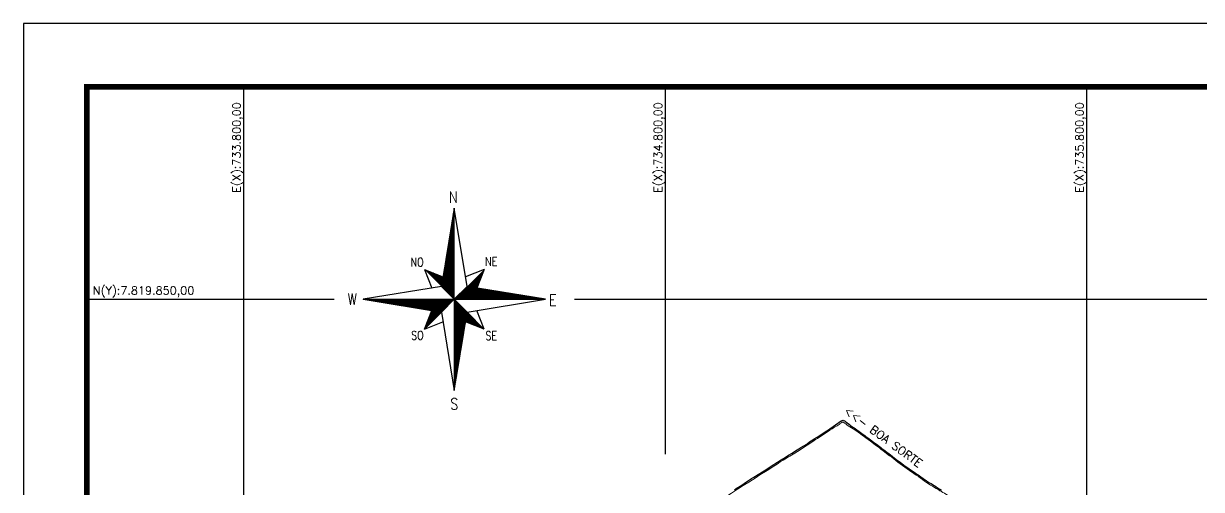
# Model space of a CAD drawing. Header units: inches. Extents: x 733278 to 737733, y 7817354 to 7820504.
# Drawn here: x 733278 to 736072, y 7819399 to 7820504 of the extents above; entities that cross this region are included whole.
import ezdxf
from ezdxf.enums import TextEntityAlignment as Align

# ---------------------------------------------------------------- set-up
doc = ezdxf.new("R2010")
doc.units = ezdxf.units.IN
doc.header["$MEASUREMENT"] = 0
doc.linetypes.add('CONTINUO', pattern=[0])
doc.linetypes.add('LIN0', pattern=[0])
for name, color, linetype in [('0114000299', 1, 'Continuous'), ('MALHA', 8, 'Continuous'), ('MARGEM', 5, 'Continuous'), ('SETA_NORTE', 3, 'Continuous')]:
    doc.layers.add(name, color=color, linetype=linetype)
doc.layers.add('0114000299002', color=5, linetype='Continuous', lineweight=0)
doc.layers.add('TEXTO', color=7, linetype='Continuous', lineweight=0)
doc.styles.add('ROMANS', font='romans')
doc.styles.add('SIMPLEX', font='', dxfattribs={"height": 0.2})
doc.styles.get('SIMPLEX').set_extended_font_data('simplex.shx')

# ---------------------------------------------------------------- blocks, each defined once
blk = doc.blocks.new('A$C309442C0')
at = {"layer": 'SETA_NORTE', "linetype": 'Continuous'}
h = blk.add_hatch(dxfattribs=at)
h.set_pattern_fill('ANSI31', color=256, scale=0.1375, angle=-90, style=0)
h.set_pattern_definition([(315, (-215853.3434, 13873.16845), (0.3086963042, 0.3086963042), [])])
h.paths.add_polyline_path([(73.46, 97.41), (74.7, 104.95), (60.04, 110.83)])
h = blk.add_hatch(dxfattribs=at)
h.set_pattern_fill('ANSI31', color=256, scale=0.1375, angle=180, style=0)
h.set_pattern_definition([(225, (13869.59828, 216024.21475), (0.3086963042, -0.3086963042), [])])
h.paths.add_polyline_path([(93.84, 97.41), (101.38, 96.17), (107.26, 110.83)])
h = blk.add_hatch(dxfattribs=at)
h.set_pattern_fill('ANSI31', color=256, scale=0.1375, style=0)
h.set_pattern_definition([(45, (-13702.2971, -215849.77324), (-0.3086963042, 0.3086963042), [])])
h.paths.add_polyline_path([(73.46, 77.03), (65.92, 78.27), (60.04, 63.61)])
h = blk.add_hatch(dxfattribs=at)
h.set_pattern_fill('ANSI31', color=256, scale=0.1375, angle=90, style=0)
h.set_pattern_definition([(135, (216020.6446, -13698.72693), (-0.3086963042, -0.3086963042), [])])
h.paths.add_polyline_path([(93.84, 77.03), (92.6, 69.49), (107.26, 63.61)])
for p, q in [((83.48, 158.25), (83.65, 158.42)), ((83.6, 159.02), (83.65, 159.06)), ((81.72, 147.58), (83.65, 149.51)), ((81.85, 148.34), (83.65, 150.14)), ((81.97, 149.1), (83.65, 150.78)), ((82.1, 149.86), (83.65, 151.42)), ((82.22, 150.63), (83.65, 152.05)), ((82.35, 151.39), (83.65, 152.69)), ((82.47, 152.15), (83.65, 153.33)), ((82.6, 152.91), (83.65, 153.96)), ((82.73, 153.68), (83.65, 154.6)), ((82.85, 154.44), (83.65, 155.24)), ((82.98, 155.2), (83.65, 155.88)), ((83.1, 155.96), (83.65, 156.51)), ((83.23, 156.73), (83.65, 157.15)), ((83.35, 157.49), (83.65, 157.79)), ((79.84, 136.14), (83.65, 139.95)), ((79.96, 136.9), (83.65, 140.59)), ((80.09, 137.66), (83.65, 141.22)), ((80.21, 138.42), (83.65, 141.86)), ((80.34, 139.19), (83.65, 142.5)), ((80.46, 139.95), (83.65, 143.14)), ((80.59, 140.71), (83.65, 143.77)), ((80.72, 141.47), (83.65, 144.41)), ((80.84, 142.24), (83.65, 145.05)), ((80.97, 143), (83.65, 145.68)), ((81.09, 143.76), (83.65, 146.32)), ((81.22, 144.53), (83.65, 146.96)), ((81.34, 145.29), (83.65, 147.59)), ((81.47, 146.05), (83.65, 148.23)), ((81.59, 146.81), (83.65, 148.87)), ((78.08, 125.46), (83.65, 131.03)), ((78.2, 126.22), (83.65, 131.67)), ((78.33, 126.98), (83.65, 132.31)), ((78.45, 127.75), (83.65, 132.94)), ((78.58, 128.51), (83.65, 133.58)), ((78.71, 129.27), (83.65, 134.22)), ((78.83, 130.03), (83.65, 134.85)), ((78.96, 130.8), (83.65, 135.49)), ((79.08, 131.56), (83.65, 136.13)), ((79.21, 132.32), (83.65, 136.77)), ((79.33, 133.09), (83.65, 137.4)), ((79.46, 133.85), (83.65, 138.04)), ((79.59, 134.61), (83.65, 138.68)), ((79.71, 135.37), (83.65, 139.31)), ((76.19, 114.02), (83.65, 121.48)), ((76.32, 114.78), (83.65, 122.11)), ((76.44, 115.54), (83.65, 122.75)), ((76.57, 116.31), (83.65, 123.39)), ((76.7, 117.07), (83.65, 124.02)), ((76.82, 117.83), (83.65, 124.66)), ((76.95, 118.59), (83.65, 125.3)), ((77.07, 119.36), (83.65, 125.94)), ((77.2, 120.12), (83.65, 126.57)), ((77.32, 120.88), (83.65, 127.21)), ((77.45, 121.65), (83.65, 127.85)), ((77.58, 122.41), (83.65, 128.48)), ((77.7, 123.17), (83.65, 129.12)), ((77.83, 123.93), (83.65, 129.76)), ((77.95, 124.7), (83.65, 130.39)), ((74.31, 102.58), (83.65, 111.92)), ((74.43, 103.34), (83.65, 112.56)), ((74.56, 104.1), (83.65, 113.19)), ((74.69, 104.87), (83.65, 113.83)), ((74.81, 105.63), (83.65, 114.47)), ((74.94, 106.39), (83.65, 115.11)), ((75.06, 107.16), (83.65, 115.74)), ((75.19, 107.92), (83.65, 116.38)), ((75.31, 108.68), (83.65, 117.02)), ((75.44, 109.44), (83.65, 117.65)), ((75.57, 110.21), (83.65, 118.29)), ((75.69, 110.97), (83.65, 118.93)), ((75.82, 111.73), (83.65, 119.57)), ((75.94, 112.49), (83.65, 120.2)), ((76.07, 113.26), (83.65, 120.84)), ((60.04, 110.83), (74.7, 104.95)), ((60.04, 110.83), (65.92, 96.17)), ((73.53, 97.34), (83.65, 107.46)), ((73.56, 98), (83.65, 108.1)), ((73.68, 98.77), (83.65, 108.74)), ((73.81, 99.53), (83.65, 109.37)), ((73.85, 97.02), (83.65, 106.82)), ((73.93, 100.29), (83.65, 110.01)), ((74.06, 101.05), (83.65, 110.65)), ((74.17, 96.7), (83.65, 106.19)), ((74.18, 101.82), (83.65, 111.28)), ((74.49, 96.39), (83.65, 105.55)), ((74.8, 96.07), (83.65, 104.91)), ((75.12, 95.75), (83.65, 104.28)), ((75.44, 95.43), (83.65, 103.64)), ((75.76, 95.11), (83.65, 103)), ((107.26, 110.83), (92.6, 104.95)), ((107.26, 110.83), (101.38, 96.17)), ((76.08, 94.79), (83.65, 102.37)), ((76.4, 94.47), (83.65, 101.73)), ((76.72, 94.16), (83.65, 101.09)), ((77.03, 93.84), (83.65, 100.45)), ((77.35, 93.52), (83.65, 99.82)), ((77.67, 93.2), (83.65, 99.18)), ((77.99, 92.88), (83.65, 98.54)), ((78.31, 92.56), (83.65, 97.91)), ((78.63, 92.24), (83.65, 97.27)), ((78.94, 91.93), (83.65, 96.63)), ((79.26, 91.61), (83.65, 95.99)), ((79.58, 91.29), (83.65, 95.36)), ((79.9, 90.97), (83.65, 94.72)), ((80.22, 90.65), (83.65, 94.08)), ((80.54, 90.33), (83.65, 93.45)), ((83.79, 87.22), (93.97, 97.39)), ((84.43, 87.22), (94.51, 97.3)), ((85.07, 87.22), (95.06, 97.21)), ((85.71, 87.22), (95.61, 97.12)), ((86.34, 87.22), (96.15, 97.03)), ((86.98, 87.22), (96.7, 96.94)), ((87.62, 87.22), (97.25, 96.85)), ((88.25, 87.22), (97.8, 96.76)), ((88.89, 87.22), (98.34, 96.67)), ((89.53, 87.22), (98.89, 96.58)), ((90.17, 87.22), (99.44, 96.49)), ((90.8, 87.22), (99.98, 96.4)), ((91.44, 87.22), (100.53, 96.31)), ((92.08, 87.22), (101.08, 96.22)), ((92.71, 87.22), (101.62, 96.13)), ((93.35, 87.22), (102.17, 96.04)), ((93.99, 87.22), (102.72, 95.95)), ((94.62, 87.22), (103.27, 95.86)), ((95.26, 87.22), (103.81, 95.77)), ((95.9, 87.22), (104.36, 95.68)), ((96.54, 87.22), (104.91, 95.59)), ((97.17, 87.22), (105.45, 95.5)), ((97.81, 87.22), (106, 95.41)), ((98.45, 87.22), (106.55, 95.32)), ((99.08, 87.22), (107.09, 95.23)), ((99.72, 87.22), (107.64, 95.14)), ((100.36, 87.22), (108.19, 95.05)), ((100.99, 87.22), (108.73, 94.96)), ((101.63, 87.22), (109.28, 94.87)), ((102.27, 87.22), (109.83, 94.78)), ((102.91, 87.22), (110.38, 94.69)), ((103.54, 87.22), (110.92, 94.6)), ((104.18, 87.22), (111.47, 94.51)), ((104.82, 87.22), (112.02, 94.42)), ((105.45, 87.22), (112.56, 94.33)), ((106.09, 87.22), (113.11, 94.24)), ((106.73, 87.22), (113.66, 94.15)), ((107.37, 87.22), (114.2, 94.06)), ((108, 87.22), (114.75, 93.97)), ((108.64, 87.22), (115.3, 93.88)), ((109.28, 87.22), (115.84, 93.79)), ((109.91, 87.22), (116.39, 93.7)), ((110.55, 87.22), (116.94, 93.61)), ((111.19, 87.22), (117.49, 93.52)), ((111.82, 87.22), (118.03, 93.43)), ((112.46, 87.22), (118.58, 93.34)), ((113.1, 87.22), (119.13, 93.25)), ((113.74, 87.22), (119.67, 93.16)), ((11.78, 87.19), (11.81, 87.22)), ((12.32, 87.1), (12.45, 87.22)), ((12.87, 87.01), (13.08, 87.22)), ((13.42, 86.92), (13.72, 87.22)), ((13.97, 86.83), (14.36, 87.22)), ((14.51, 86.74), (15, 87.22)), ((15.06, 86.65), (15.63, 87.22)), ((15.61, 86.56), (16.27, 87.22)), ((16.15, 86.47), (16.91, 87.22)), ((16.7, 86.38), (17.54, 87.22)), ((17.25, 86.29), (18.18, 87.22)), ((17.79, 86.2), (18.82, 87.22)), ((18.34, 86.11), (19.45, 87.22)), ((18.89, 86.02), (20.09, 87.22)), ((19.43, 85.93), (20.73, 87.22)), ((19.98, 85.84), (21.37, 87.22)), ((20.53, 85.75), (22, 87.22)), ((21.08, 85.66), (22.64, 87.22)), ((21.62, 85.57), (23.28, 87.22)), ((22.17, 85.48), (23.91, 87.22)), ((22.72, 85.39), (24.55, 87.22)), ((23.26, 85.3), (25.19, 87.22)), ((23.81, 85.21), (25.82, 87.22)), ((24.36, 85.12), (26.46, 87.22)), ((24.9, 85.03), (27.1, 87.22)), ((25.45, 84.94), (27.74, 87.22)), ((26, 84.85), (28.37, 87.22)), ((26.54, 84.76), (29.01, 87.22)), ((27.09, 84.67), (29.65, 87.22)), ((27.64, 84.58), (30.28, 87.22)), ((28.19, 84.49), (30.92, 87.22)), ((28.73, 84.4), (31.56, 87.22)), ((29.28, 84.31), (32.2, 87.22)), ((29.83, 84.22), (32.83, 87.22)), ((30.37, 84.12), (33.47, 87.22)), ((30.92, 84.03), (34.11, 87.22)), ((31.47, 83.94), (34.74, 87.22)), ((32.01, 83.85), (35.38, 87.22)), ((32.56, 83.76), (36.02, 87.22)), ((33.11, 83.67), (36.65, 87.22)), ((33.66, 83.58), (37.29, 87.22)), ((34.2, 83.49), (37.93, 87.22)), ((34.75, 83.4), (38.57, 87.22)), ((35.3, 83.31), (39.2, 87.22)), ((35.84, 83.22), (39.84, 87.22)), ((36.39, 83.13), (40.48, 87.22)), ((36.94, 83.04), (41.11, 87.22)), ((37.48, 82.95), (41.75, 87.22)), ((38.03, 82.86), (42.39, 87.22)), ((38.58, 82.77), (43.02, 87.22)), ((39.12, 82.68), (43.66, 87.22)), ((39.67, 82.59), (44.3, 87.22)), ((40.22, 82.5), (44.94, 87.22)), ((40.77, 82.41), (45.57, 87.22)), ((41.31, 82.32), (46.21, 87.22)), ((41.86, 82.23), (46.85, 87.22)), ((42.41, 82.14), (47.48, 87.22)), ((42.95, 82.05), (48.12, 87.22)), ((43.5, 81.96), (48.76, 87.22)), ((44.05, 81.87), (49.4, 87.22)), ((44.59, 81.78), (50.03, 87.22)), ((45.14, 81.69), (50.67, 87.22)), ((45.69, 81.6), (51.31, 87.22)), ((46.23, 81.51), (51.94, 87.22)), ((46.78, 81.42), (52.58, 87.22)), ((47.33, 81.33), (53.22, 87.22)), ((47.88, 81.24), (53.85, 87.22)), ((48.42, 81.15), (54.49, 87.22)), ((48.97, 81.06), (55.13, 87.22)), ((49.52, 80.97), (55.77, 87.22)), ((50.06, 80.88), (56.4, 87.22)), ((50.61, 80.79), (57.04, 87.22)), ((51.16, 80.7), (57.68, 87.22)), ((51.7, 80.61), (58.31, 87.22)), ((52.25, 80.52), (58.95, 87.22)), ((52.8, 80.43), (59.59, 87.22)), ((53.35, 80.34), (60.22, 87.22)), ((53.89, 80.25), (60.86, 87.22)), ((54.44, 80.16), (61.5, 87.22)), ((54.99, 80.07), (62.14, 87.22)), ((55.53, 79.98), (62.77, 87.22)), ((56.08, 79.89), (63.41, 87.22)), ((56.63, 79.8), (64.05, 87.22)), ((57.17, 79.71), (64.68, 87.22)), ((57.72, 79.62), (65.32, 87.22)), ((58.27, 79.53), (65.96, 87.22)), ((58.81, 79.44), (66.59, 87.22)), ((59.36, 79.35), (67.23, 87.22)), ((59.91, 79.26), (67.87, 87.22)), ((83.65, 87.22), (60.04, 63.61)), ((60.46, 79.17), (68.51, 87.22)), ((61, 79.08), (69.14, 87.22)), ((61.55, 78.99), (69.78, 87.22)), ((62.1, 78.9), (70.42, 87.22)), ((62.64, 78.81), (71.05, 87.22)), ((63.19, 78.72), (71.69, 87.22)), ((63.74, 78.63), (72.33, 87.22)), ((64.28, 78.54), (72.97, 87.22)), ((64.83, 78.45), (73.6, 87.22)), ((65.38, 78.36), (74.24, 87.22)), ((65.92, 78.27), (74.88, 87.22)), ((66.47, 78.18), (75.51, 87.22)), ((67.02, 78.09), (76.15, 87.22)), ((67.57, 78), (76.79, 87.22)), ((68.11, 77.91), (77.42, 87.22)), ((68.66, 77.82), (78.06, 87.22)), ((69.21, 77.73), (78.7, 87.22)), ((69.75, 77.64), (79.34, 87.22)), ((70.3, 77.55), (79.97, 87.22)), ((70.85, 77.46), (80.61, 87.22)), ((71.39, 77.37), (81.25, 87.22)), ((71.94, 77.28), (81.88, 87.22)), ((72.49, 77.19), (82.52, 87.22)), ((73.04, 77.1), (83.16, 87.22)), ((80.86, 90.02), (83.65, 92.81)), ((81.17, 89.7), (83.65, 92.17)), ((81.49, 89.38), (83.65, 91.54)), ((81.81, 89.06), (83.65, 90.9)), ((82.13, 88.74), (83.65, 90.26)), ((82.45, 88.42), (83.65, 89.62)), ((82.77, 88.1), (83.65, 88.99)), ((83.09, 87.79), (83.65, 88.35)), ((83.4, 87.47), (83.65, 87.71)), ((83.65, 87.08), (83.72, 87.15)), ((83.65, 86.44), (84.04, 86.83)), ((83.65, 85.8), (84.36, 86.51)), ((83.65, 85.17), (84.68, 86.19)), ((83.65, 84.53), (85, 85.87)), ((83.65, 83.89), (85.32, 85.56)), ((83.65, 83.25), (85.63, 85.24)), ((83.65, 82.62), (85.95, 84.92)), ((83.65, 81.98), (86.27, 84.6)), ((83.65, 81.34), (86.59, 84.28)), ((83.65, 80.71), (86.91, 83.96)), ((114.37, 87.22), (120.22, 93.07)), ((115.01, 87.22), (120.77, 92.98)), ((115.65, 87.22), (121.31, 92.89)), ((116.28, 87.22), (121.86, 92.8)), ((116.92, 87.22), (122.41, 92.71)), ((117.56, 87.22), (122.95, 92.62)), ((118.19, 87.22), (123.5, 92.53)), ((118.83, 87.22), (124.05, 92.44)), ((119.47, 87.22), (124.6, 92.35)), ((120.11, 87.22), (125.14, 92.26)), ((120.74, 87.22), (125.69, 92.17)), ((121.38, 87.22), (126.24, 92.08)), ((122.02, 87.22), (126.78, 91.99)), ((122.65, 87.22), (127.33, 91.9)), ((123.29, 87.22), (127.88, 91.81)), ((123.93, 87.22), (128.42, 91.72)), ((124.56, 87.22), (128.97, 91.63)), ((125.2, 87.22), (129.52, 91.54)), ((125.84, 87.22), (130.07, 91.45)), ((126.48, 87.22), (130.61, 91.36)), ((127.11, 87.22), (131.16, 91.27)), ((127.75, 87.22), (131.71, 91.18)), ((128.39, 87.22), (132.25, 91.09)), ((129.02, 87.22), (132.8, 91)), ((129.66, 87.22), (133.35, 90.91)), ((130.3, 87.22), (133.89, 90.82)), ((130.94, 87.22), (134.44, 90.73)), ((131.57, 87.22), (134.99, 90.64)), ((132.21, 87.22), (135.53, 90.55)), ((132.85, 87.22), (136.08, 90.46)), ((133.48, 87.22), (136.63, 90.37)), ((134.12, 87.22), (137.18, 90.28)), ((134.76, 87.22), (137.72, 90.19)), ((135.39, 87.22), (138.27, 90.1)), ((136.03, 87.22), (138.82, 90.01)), ((136.67, 87.22), (139.36, 89.92)), ((137.31, 87.22), (139.91, 89.83)), ((137.94, 87.22), (140.46, 89.74)), ((138.58, 87.22), (141, 89.65)), ((139.22, 87.22), (141.55, 89.56)), ((139.85, 87.22), (142.1, 89.46)), ((140.49, 87.22), (142.64, 89.37)), ((141.13, 87.22), (143.19, 89.28)), ((141.76, 87.22), (143.74, 89.19)), ((142.4, 87.22), (144.29, 89.1)), ((143.04, 87.22), (144.83, 89.01)), ((143.68, 87.22), (145.38, 88.92)), ((144.31, 87.22), (145.93, 88.83)), ((144.95, 87.22), (146.47, 88.74)), ((145.59, 87.22), (147.02, 88.65)), ((146.22, 87.22), (147.57, 88.56)), ((146.86, 87.22), (148.11, 88.47)), ((147.5, 87.22), (148.66, 88.38)), ((148.14, 87.22), (149.21, 88.29)), ((148.77, 87.22), (149.76, 88.2)), ((149.41, 87.22), (150.3, 88.11)), ((150.05, 87.22), (150.85, 88.02)), ((150.68, 87.22), (151.4, 87.93)), ((151.32, 87.22), (151.94, 87.84)), ((151.96, 87.22), (152.49, 87.75)), ((152.59, 87.22), (153.04, 87.66)), ((153.23, 87.22), (153.58, 87.57)), ((153.87, 87.22), (154.13, 87.48)), ((154.51, 87.22), (154.68, 87.39)), ((155.14, 87.22), (155.22, 87.3)), ((60.04, 63.61), (65.92, 78.27)), ((83.65, 80.07), (87.23, 83.64)), ((83.65, 79.43), (87.54, 83.33)), ((83.65, 78.8), (87.86, 83.01)), ((83.65, 78.16), (88.18, 82.69)), ((83.65, 77.52), (88.5, 82.37)), ((83.65, 76.88), (88.82, 82.05)), ((83.65, 76.25), (89.14, 81.73)), ((83.65, 75.61), (89.46, 81.42)), ((83.65, 74.97), (89.77, 81.1)), ((83.65, 74.34), (90.09, 80.78)), ((83.65, 73.7), (90.41, 80.46)), ((83.65, 73.06), (90.73, 80.14)), ((83.65, 72.42), (91.05, 79.82)), ((83.65, 71.79), (91.37, 79.5)), ((83.65, 71.15), (91.69, 79.19)), ((83.65, 70.51), (92, 78.87)), ((83.65, 69.88), (92.32, 78.55)), ((83.65, 69.24), (92.64, 78.23)), ((83.65, 68.6), (92.96, 77.91)), ((83.65, 67.97), (93.28, 77.59)), ((83.65, 67.33), (93.6, 77.27)), ((83.65, 66.69), (93.81, 76.86)), ((83.65, 66.05), (93.69, 76.09)), ((83.65, 65.42), (93.56, 75.33)), ((83.65, 64.78), (93.44, 74.57)), ((107.26, 63.61), (101.38, 78.27)), ((60.04, 63.61), (74.7, 69.49)), ((83.65, 64.14), (93.31, 73.8)), ((83.65, 63.51), (93.19, 73.04)), ((83.65, 62.87), (93.06, 72.28)), ((83.65, 62.23), (92.94, 71.52)), ((83.65, 61.6), (92.81, 70.75)), ((83.65, 60.96), (92.68, 69.99)), ((83.65, 60.32), (92.56, 69.23)), ((83.65, 59.68), (92.43, 68.47)), ((83.65, 59.05), (92.31, 67.7)), ((83.65, 58.41), (92.18, 66.94)), ((83.65, 57.77), (92.06, 66.18)), ((83.65, 57.14), (91.93, 65.42)), ((107.26, 63.61), (92.6, 69.49)), ((83.65, 56.5), (91.8, 64.65)), ((83.65, 55.86), (91.68, 63.89)), ((83.65, 55.22), (91.55, 63.13)), ((83.65, 54.59), (91.43, 62.37)), ((83.65, 53.95), (91.3, 61.6)), ((83.65, 53.31), (91.18, 60.84)), ((83.65, 52.68), (91.05, 60.08)), ((83.65, 52.04), (90.93, 59.31)), ((83.65, 51.4), (90.8, 58.55)), ((83.65, 50.77), (90.67, 57.79)), ((83.65, 50.13), (90.55, 57.03)), ((83.65, 49.49), (90.42, 56.26)), ((83.65, 48.85), (90.3, 55.5)), ((83.65, 48.22), (90.17, 54.74)), ((83.65, 47.58), (90.05, 53.98)), ((83.65, 46.94), (89.92, 53.21)), ((83.65, 46.31), (89.79, 52.45)), ((83.65, 45.67), (89.67, 51.69)), ((83.65, 45.03), (89.54, 50.93)), ((83.65, 44.4), (89.42, 50.16)), ((83.65, 43.76), (89.29, 49.4)), ((83.65, 43.12), (89.17, 48.64)), ((83.65, 42.48), (89.04, 47.87)), ((83.65, 41.85), (88.92, 47.11)), ((83.65, 41.21), (88.79, 46.35)), ((83.65, 40.57), (88.66, 45.59)), ((83.65, 39.94), (88.54, 44.82)), ((83.65, 39.3), (88.41, 44.06)), ((83.65, 38.66), (88.29, 43.3)), ((83.65, 38.02), (88.16, 42.54)), ((83.65, 37.39), (88.04, 41.77)), ((83.65, 36.75), (87.91, 41.01)), ((83.65, 36.11), (87.78, 40.25)), ((83.65, 35.48), (87.66, 39.49)), ((83.65, 34.84), (87.53, 38.72)), ((83.65, 34.2), (87.41, 37.96)), ((83.65, 33.57), (87.28, 37.2)), ((83.65, 32.93), (87.16, 36.43)), ((83.65, 32.29), (87.03, 35.67)), ((83.65, 31.65), (86.91, 34.91)), ((83.65, 31.02), (86.78, 34.15)), ((83.65, 30.38), (86.65, 33.38)), ((83.65, 29.74), (86.53, 32.62)), ((83.65, 29.11), (86.4, 31.86)), ((83.65, 28.47), (86.28, 31.1)), ((83.65, 27.83), (86.15, 30.33)), ((83.65, 27.2), (86.03, 29.57)), ((83.65, 26.56), (85.9, 28.81)), ((83.65, 25.92), (85.77, 28.05)), ((83.65, 25.28), (85.65, 27.28)), ((83.65, 24.65), (85.52, 26.52)), ((83.65, 24.01), (85.4, 25.76)), ((83.65, 23.37), (85.27, 25)), ((83.65, 22.74), (85.15, 24.23)), ((83.65, 22.1), (85.02, 23.47)), ((83.65, 21.46), (84.9, 22.71)), ((83.65, 20.83), (84.77, 21.94)), ((83.65, 20.19), (84.64, 21.18)), ((83.65, 19.55), (84.52, 20.42)), ((83.65, 18.91), (84.39, 19.66)), ((83.65, 18.28), (84.27, 18.89)), ((83.65, 17.64), (84.14, 18.13)), ((83.65, 17), (84.02, 17.37)), ((83.65, 16.37), (83.89, 16.61)), ((83.65, 15.73), (83.76, 15.84))]:
    blk.add_line(p, q, dxfattribs=at)
blk.add_lwpolyline([(93.84, 77.03), (155.72, 87.22), (93.84, 97.41), (83.65, 159.29), (73.46, 97.41), (11.58, 87.22), (73.46, 77.03), (83.65, 15.15)], close=True, dxfattribs=at)
for points in [[(83.65, 87.22), (83.65, 159.29)], [(83.65, 87.22), (73.46, 97.41)], [(83.65, 87.22), (93.84, 97.41)], [(11.58, 87.22), (155.72, 87.22)], [(83.65, 87.22), (73.46, 77.03)], [(83.65, 87.22), (93.84, 77.03)], [(83.65, 87.22), (83.65, 15.15)]]:
    blk.add_lwpolyline(points, dxfattribs=at)
at = {"layer": 'SETA_NORTE', "color": 7, "lineweight": 30, "style": 'ROMANS', "width": 0.8}
for s, height, p in [('N ', 8.938, (79.47, 163.6)), ('NO', 6.875, (49.06, 113.22)), ('NE', 6.875, (107.97, 113.71)), ('W', 8.94, (-0.68, 82.95)), ('E', 8.94, (158.6, 82.11)), ('SO', 6.875, (49.53, 55.28)), ('SE', 6.875, (108.31, 55.02)), ('S', 8.94, (80.57, 0))]:
    blk.add_text(s, height=height, dxfattribs=at).set_placement(p)

msp = doc.modelspace()

# ---------------------------------------------------------------- linework, layer by layer
at = {"layer": '0114000299'}
msp.add_lwpolyline([(734964.3, 7819397.9), (734968.7, 7819400.8), (734981.9, 7819409.3), (734990.9, 7819415), (734995.5, 7819418.1), (735000.4, 7819421.2), (735005.4, 7819424.4), (735010.4, 7819427.6), (735020.5, 7819433.9), (735030.9, 7819440.5), (735041.3, 7819447.2), (735051.6, 7819453.8), (735066.3, 7819463.1), (735075.7, 7819469.1), (735084.6, 7819474.8), (735093, 7819480.1), (735101.1, 7819485.2), (735109.1, 7819490.2), (735117.3, 7819495.4), (735122.3, 7819498.6), (735136.2, 7819506.4), (735142.8, 7819511.7), (735150.3, 7819516.6), (735153.9, 7819518.8), (735160.8, 7819523.2), (735180.1, 7819535.2), (735183.8, 7819537.6), (735187.5, 7819540.1), (735191, 7819542.6), (735218, 7819561.6), (735222.4, 7819563), (735226.9, 7819560.9), (735229.1, 7819559.1), (735237.8, 7819552.6), (735240, 7819550.7), (735245.8, 7819546.6), (735248.8, 7819544.7), (735251.5, 7819542.7), (735260.4, 7819536.3), (735263.6, 7819534), (735266.9, 7819531.5), (735270.3, 7819529.1), (735273.8, 7819526.5), (735277.3, 7819524), (735280.7, 7819521.3), (735290.7, 7819513.9), (735294.1, 7819511.3), (735297.7, 7819508.6), (735301.4, 7819506), (735308.6, 7819500.8), (735311.9, 7819498), (735315.3, 7819495.5), (735318.7, 7819492.8), (735322.4, 7819490), (735326.3, 7819487.1), (735330.7, 7819483.9), (735339.5, 7819477), (735348.3, 7819470.1), (735352.8, 7819466.7), (735357.5, 7819463.3), (735362, 7819460), (735366.7, 7819456.6), (735371.2, 7819453.3), (735375.6, 7819450.2), (735379.2, 7819447.7), (735382.6, 7819445.3), (735386.2, 7819442.8), (735394.3, 7819437.4), (735398.5, 7819434.4), (735402.7, 7819431.5), (735407, 7819428.5), (735411.2, 7819425.5), (735415.4, 7819422.6), (735419.5, 7819419.7), (735423.6, 7819416.9), (735427.5, 7819414.5), (735431.1, 7819412.5), (735434.3, 7819410.5), (735438, 7819408), (735442.2, 7819405.5), (735446.6, 7819402.7), (735455.4, 7819397.1)], dxfattribs=at)
at = {"layer": '0114000299002', "linetype": 'CONTINUO', "flags": 128}
msp.add_lwpolyline([(735210.7, 7819551.4), (735212.9, 7819552.8), (735214.8, 7819554.2), (735216.6, 7819555.5), (735218.1, 7819556.8), (735219.2, 7819557.8), (735220, 7819558.4), (735220.3, 7819558.7), (735220.4, 7819558.8), (735220.4, 7819558.8), (735222.4, 7819558.7), (735222.4, 7819558.6), (735223.1, 7819558.2), (735224.2, 7819557.5), (735226, 7819556.1), (735228.5, 7819554.4), (735231.3, 7819552.3), (735234.7, 7819550), (735238.3, 7819547.5), (735242.3, 7819544.9), (735246.5, 7819542.3), (735250.8, 7819539.7), (735255.1, 7819536.7), (735259.2, 7819533.6), (735263.6, 7819530.4), (735268.3, 7819526.9), (735272.9, 7819523.5), (735277.4, 7819520.2), (735281.8, 7819517), (735290.5, 7819510.6), (735294.9, 7819507.2), (735299.4, 7819504), (735303.9, 7819500.6), (735308.6, 7819497.2), (735313, 7819493.7), (735317.7, 7819490.1), (735332.7, 7819478.8), (735337.7, 7819475), (735342.6, 7819471.3), (735347.5, 7819467.5), (735352.5, 7819463.6), (735357.8, 7819459.6), (735363.2, 7819455.5), (735368.9, 7819451.4), (735374.3, 7819447.5), (735379.6, 7819443.8), (735385, 7819440.1), (735390.4, 7819436.5), (735395.7, 7819432.8), (735401.1, 7819429.1), (735406, 7819425.7), (735410.9, 7819422.3), (735415.7, 7819418.8), (735420.5, 7819415.4), (735425.2, 7819412.2), (735429.9, 7819409.3), (735434.4, 7819406.4), (735439, 7819403.6), (735443.5, 7819400.8), (735448, 7819398.3), (735452.1, 7819395.8), (735455.8, 7819393.7), (735459.3, 7819391.7), (735462.8, 7819389.7), (735466.3, 7819387.6), (735469.8, 7819385.4), (735476.8, 7819380.7), (735480.1, 7819378.6), (735483.2, 7819376.6), (735485.9, 7819374.9), (735487.9, 7819373.4), (735489.1, 7819372.2), (735490.5, 7819371.1), (735492, 7819370.1), (735493.6, 7819368.9), (735495.1, 7819367.9), (735496.3, 7819366.7), (735497.1, 7819365.4), (735497.5, 7819363.8), (735497.3, 7819362), (735496.7, 7819360.3), (735495.7, 7819358.3), (735493.8, 7819354.2), (735492.9, 7819352), (735491, 7819347.8), (735490.1, 7819345.8), (735489.1, 7819343.9), (735488.2, 7819342.1), (735487.3, 7819340.2), (735486.5, 7819338.2), (735485.7, 7819336.3), (735484.8, 7819334.1), (735483.1, 7819328.9), (735482.4, 7819326), (735481.5, 7819322.8), (735480.7, 7819319.4), (735479.9, 7819315.8), (735479.1, 7819312.3), (735478.3, 7819308.8), (735477.5, 7819305.6), (735477, 7819302.7), (735476.5, 7819300.1), (735476.1, 7819297.5), (735475.6, 7819295.6), (735475.4, 7819294), (735475, 7819292.5), (735474.7, 7819290.5), (735474.1, 7819288.2), (735473.4, 7819285.9), (735472.9, 7819283.7), (735472.4, 7819281.4), (735471.7, 7819278.7), (735471, 7819275.6), (735470.5, 7819272.7), (735468.7, 7819268), (735467.5, 7819265.9), (735466.3, 7819264.1), (735464.9, 7819262.4), (735464.1, 7819260.7), (735463.4, 7819258.9), (735462.9, 7819257.2), (735462.6, 7819255), (735462.5, 7819252.5), (735462.1, 7819250), (735461.6, 7819247.7), (735461, 7819245.7), (735460.8, 7819244.8), (735460.4, 7819243.7), (735460.1, 7819242.1), (735458.7, 7819237), (735457.9, 7819234.1), (735457, 7819230.8), (735456.1, 7819227.4), (735453.3, 7819216.9), (735452.4, 7819212.9), (735451.6, 7819208.8), (735450.7, 7819204.9), (735450, 7819201.2), (735449, 7819197.5), (735448.1, 7819193.9), (735447.3, 7819190.1), (735446.4, 7819186.5), (735445.6, 7819182.7), (735444.9, 7819179.3), (735444, 7819176.2), (735443.2, 7819173.1), (735442.3, 7819170.2), (735441.3, 7819167.4), (735440.3, 7819164.8), (735439.6, 7819162.1), (735439, 7819159.5), (735438.6, 7819156.6), (735438.3, 7819153.5), (735437.8, 7819150.3), (735437.2, 7819147), (735436.5, 7819143.9), (735435.2, 7819137.6), (735434.5, 7819134.5), (735433.9, 7819131.2), (735433.2, 7819127.8), (735432.5, 7819124.3), (735432.1, 7819120.9), (735431.6, 7819117.9), (735431.3, 7819115), (735430.9, 7819112.4), (735430.4, 7819110.3), (735429.4, 7819109), (735428.1, 7819108), (735427.7, 7819108), (735426.3, 7819107.5), (735423.5, 7819106.9), (735421.3, 7819107.4), (735418.3, 7819107.6), (735414.9, 7819107.6), (735411.6, 7819107.6), (735408.1, 7819107.5), (735404.9, 7819107.3), (735398.3, 7819107.1), (735394.9, 7819106.9), (735388.1, 7819106.5), (735381.1, 7819105.3), (735377.7, 7819104.3), (735374.2, 7819102.8), (735371, 7819101.1), (735367.9, 7819099.3), (735364.8, 7819097.4), (735361.6, 7819095.5), (735358.4, 7819093.5), (735351.9, 7819089.3), (735348.6, 7819087.1), (735345.2, 7819084.9), (735341.9, 7819082.7), (735338.7, 7819080.6), (735335.7, 7819078.5), (735332.7, 7819076.4), (735329.7, 7819074.3), (735327, 7819072.3), (735324.6, 7819070.2), (735322.4, 7819067.5), (735320.4, 7819064.6), (735318.7, 7819061.7), (735316.8, 7819058.7), (735315.2, 7819055.3), (735313.7, 7819051.9), (735312.3, 7819048.5), (735311, 7819044.9), (735308.8, 7819038), (735307.8, 7819034.4), (735307, 7819030.8), (735305.7, 7819024.1), (735304.6, 7819018.6), (735304.3, 7819015.5), (735303.7, 7819012.4), (735303.1, 7819009.1), (735302.6, 7819005.8), (735302.1, 7819002.5), (735301.9, 7818999), (735301.8, 7818995.5), (735301.8, 7818992.1), (735302.1, 7818988.4), (735302.6, 7818981.2), (735302.9, 7818977.9), (735304, 7818971), (735304.6, 7818967.5), (735305.2, 7818963.9), (735306.8, 7818956.2), (735307.6, 7818951.9), (735308.3, 7818947.7), (735309.1, 7818943.4), (735309.8, 7818939.2), (735310.6, 7818935), (735311.4, 7818930.7), (735312.4, 7818926.4), (735313.2, 7818922.2), (735314, 7818918), (735314.8, 7818913.6), (735315.5, 7818909.2), (735316.1, 7818904.7), (735316.6, 7818900.4), (735317, 7818896.1), (735317.3, 7818891.8), (735317.6, 7818887.7), (735317.8, 7818883.7), (735318.1, 7818879.4), (735318.3, 7818875.2), (735318.3, 7818871.1), (735318.4, 7818867.2), (735318.4, 7818863.3), (735318.5, 7818859.4), (735318.6, 7818855.5), (735318.5, 7818851.7), (735318.6, 7818847.7), (735318.8, 7818843.8), (735318.8, 7818840), (735319.2, 7818835.9), (735319.5, 7818831.9), (735319.9, 7818828), (735320.1, 7818824.1), (735320.3, 7818820.4), (735320.5, 7818816.9), (735320.7, 7818813.8), (735320.7, 7818808.5), (735320.7, 7818806), (735320, 7818803.9), (735318.9, 7818802.8), (735317, 7818801.9), (735314, 7818801.2), (735310.2, 7818800.6), (735306.1, 7818800.1), (735302.1, 7818799.8), (735298, 7818799.5), (735294.1, 7818799.3), (735290.1, 7818799.2), (735286, 7818799.1), (735281.6, 7818799.1), (735277.1, 7818799.1), (735272.7, 7818799.2), (735263.8, 7818799.3), (735259.5, 7818799.1), (735255.4, 7818798.8), (735251.1, 7818798.3), (735246.9, 7818797.7), (735242.6, 7818796.7), (735238.2, 7818795.3), (735233.9, 7818793.7), (735229.9, 7818791.9), (735226.1, 7818789.9), (735222.2, 7818787.7), (735218.2, 7818785.3), (735214.2, 7818782.8), (735210.1, 7818780.2), (735206.1, 7818777.6), (735202.1, 7818774.9), (735193.9, 7818769.8), (735189.6, 7818767.5), (735185.4, 7818765.3), (735181.3, 7818763.3), (735177.1, 7818761.2), (735168.4, 7818756.7), (735164.1, 7818754.5), (735159.9, 7818752.2), (735151.7, 7818747.5), (735143.7, 7818742.7), (735139.6, 7818740.3), (735131.4, 7818735.3), (735120.4, 7818728.9), (735117.4, 7818727.1), (735114.7, 7818725.4), (735105.5, 7818719.9), (735101.6, 7818717.9), (735097.5, 7818715.7), (735084.9, 7818708.8), (735076.8, 7818704.3), (735068.3, 7818699.6), (735063.9, 7818697.1), (735059.7, 7818694.7), (735055.6, 7818692.3), (735047.9, 7818687.9), (735044.4, 7818685.7), (735037, 7818681.2), (735029.2, 7818676.6), (735021.5, 7818672.2), (735017.6, 7818670.1), (735013.7, 7818668.1), (735006, 7818664.4), (735002.2, 7818662.5), (734998.7, 7818660.8), (734991.7, 7818658), (734988.1, 7818656.5), (734984.5, 7818654.7), (734981.1, 7818652.8), (734974.7, 7818648.8), (734971.6, 7818646.7), (734968.2, 7818644.4), (734964.8, 7818642.1), (734961.6, 7818639.9), (734958.4, 7818637.9), (734955.4, 7818636), (734952.5, 7818634.1), (734949.4, 7818632.3), (734946.2, 7818630.4), (734943, 7818628.5), (734935.1, 7818624), (734933, 7818622.8), (734932.2, 7818622.3), (734931.9, 7818622.1), (734931, 7818622.1), (734930.7, 7818622.4), (734929.2, 7818624.2), (734927.2, 7818626.9), (734926.3, 7818628.4), (734925.3, 7818630), (734924.5, 7818632.1), (734923.6, 7818634.3), (734922.9, 7818636.3), (734921.9, 7818638.5), (734920.8, 7818640.6), (734919.6, 7818642.7), (734918.2, 7818644.5), (734916.6, 7818646.1), (734914.8, 7818647.3), (734913.2, 7818647.9), (734911.4, 7818648.3), (734909.3, 7818648.4), (734907.1, 7818648.4), (734904.9, 7818648), (734902.7, 7818647.6), (734900.7, 7818647), (734898.7, 7818646.3), (734897.2, 7818645.7), (734895.7, 7818645.2), (734894.4, 7818645), (734892.6, 7818645.5), (734891.9, 7818646.5), (734891.2, 7818648), (734890.5, 7818650.1), (734889.6, 7818652.5), (734888.8, 7818654.6), (734888.1, 7818656.5), (734887.3, 7818658.3), (734886.3, 7818661.4), (734885.3, 7818663.9), (734884.7, 7818665.4), (734884, 7818667.1), (734883.2, 7818669.1), (734881.6, 7818673.4), (734880.7, 7818675.8), (734879.8, 7818678.6), (734878.8, 7818681.3), (734878, 7818683.9), (734877.1, 7818686.4), (734876.1, 7818688.5), (734875.1, 7818690.6), (734874.2, 7818692.6), (734873.7, 7818694.9), (734873.4, 7818697.6), (734872.4, 7818700.9), (734871.4, 7818704.5), (734870.3, 7818708.2), (734869.2, 7818712), (734868, 7818715.8), (734866.8, 7818719.9), (734865.5, 7818724.2), (734864.1, 7818728.7), (734862.8, 7818733), (734861.5, 7818737.3), (734860.1, 7818741.5), (734858.8, 7818745.8), (734857.3, 7818750.1), (734855.9, 7818754.4), (734853.2, 7818762.8), (734851.8, 7818766.7), (734850.5, 7818770.4), (734849.2, 7818774.1), (734847.9, 7818777.8), (734846.5, 7818781.7), (734845.1, 7818785.6), (734843.7, 7818789.5), (734842.3, 7818793.5), (734841.1, 7818797.8), (734839.8, 7818802), (734838.5, 7818806.3), (734837, 7818810.8), (734835.5, 7818815.5), (734834, 7818820.5), (734832.5, 7818825.4), (734830.9, 7818830.1), (734829.4, 7818834.7), (734827.8, 7818839.2), (734826.4, 7818843.8), (734824.8, 7818848.4), (734821.9, 7818857.5), (734820.4, 7818862), (734818.9, 7818866.5), (734817.5, 7818870.8), (734816.1, 7818875.1), (734814.7, 7818879.3), (734813.5, 7818883.5), (734812.3, 7818887.8), (734811, 7818892.2), (734809.6, 7818896.6), (734808.3, 7818901.1), (734806.8, 7818905.6), (734805.4, 7818909.8), (734804, 7818913.9), (734802.6, 7818918), (734801.1, 7818922.1), (734799.8, 7818926.1), (734795.8, 7818938.1), (734794.3, 7818941.8), (734792.3, 7818948.6), (734791.4, 7818951.6), (734790.4, 7818954.5), (734788.3, 7818960.9), (734787, 7818965), (734784.3, 7818973.2), (734783, 7818977.2), (734781.7, 7818981.3), (734780.5, 7818985.2), (734779.2, 7818989), (734778, 7818992.8), (734776.7, 7818996.8), (734775.3, 7819000.8), (734773.9, 7819004.7), (734772.4, 7819008.7), (734770.9, 7819012.7), (734769.4, 7819016.6), (734768, 7819020.6), (734766.5, 7819024.5), (734765.2, 7819028.5), (734763.8, 7819032.4), (734762.4, 7819036.4), (734761.1, 7819040.4), (734757.4, 7819051.5), (734753.5, 7819065.5), (734752.3, 7819069.2), (734751.1, 7819073.1), (734749.8, 7819077.1), (734748.5, 7819081), (734745.8, 7819089.2), (734744.3, 7819093.4), (734742.8, 7819097.7), (734741.5, 7819102.1), (734740, 7819106.6), (734737, 7819115.5), (734735.6, 7819119.6), (734733, 7819127.8), (734731.8, 7819131.8), (734730.5, 7819135.9), (734729.2, 7819139.8), (734726.7, 7819147.3), (734725.6, 7819151), (734724.5, 7819154.7), (734723.2, 7819158.4), (734720.8, 7819165.4), (734719.7, 7819168.8), (734718.7, 7819172.1), (734717.6, 7819175.3), (734716.6, 7819178.6), (734715.5, 7819182.1), (734714.3, 7819185.9), (734712.9, 7819189.7), (734711.4, 7819193.6), (734708.6, 7819201), (734707.2, 7819204.5), (734705.9, 7819208), (734704.5, 7819211.5), (734703, 7819214.6), (734701.6, 7819217.4), (734700.3, 7819220.2), (734699.3, 7819222.9), (734699.1, 7819225.6), (734699.4, 7819227.7), (734700.3, 7819229.2), (734701.5, 7819230.5), (734703.2, 7819231.8), (734705.4, 7819233.2), (734708.1, 7819234.7), (734710.9, 7819236.2), (734714, 7819237.7), (734717.5, 7819239.4), (734725.4, 7819243.4), (734729.5, 7819245.8), (734738.1, 7819251.1), (734747.3, 7819256.9), (734752.1, 7819259.9), (734756.9, 7819262.9), (734761.8, 7819266), (734766.6, 7819269.1), (734771.5, 7819272.2), (734776.5, 7819275.4), (734786.6, 7819281.7), (734791.6, 7819284.9), (734796.5, 7819288), (734811.1, 7819297.3), (734816, 7819300.4), (734821, 7819303.6), (734826, 7819306.8), (734830.9, 7819310), (734835.8, 7819313.1), (734845.6, 7819319.3), (734850.4, 7819322.4), (734855.1, 7819325.5), (734859.9, 7819328.4), (734864.7, 7819331.4), (734874.4, 7819337.5), (734884, 7819343.7), (734893.3, 7819349.6), (734897.8, 7819352.4), (734902.2, 7819355.2), (734906.7, 7819358), (734916, 7819363.8), (734930, 7819372.7), (734934.5, 7819375.5), (734943.8, 7819381.4), (734957.8, 7819390.2), (734962.4, 7819393.1), (734966.9, 7819396.1), (734971.5, 7819399.1), (734980.7, 7819404.9), (734985.1, 7819407.8), (734998.4, 7819416.3), (735007.3, 7819421.9), (735016, 7819427.5), (735024.9, 7819433.2), (735037.9, 7819441.3), (735042.2, 7819444), (735050.5, 7819449.3), (735058.3, 7819454.3), (735065.7, 7819459.1), (735073.3, 7819463.9), (735080.5, 7819468.3), (735083.9, 7819470.4), (735093, 7819475.8), (735095.6, 7819477.4), (735103.8, 7819482.5), (735107.5, 7819484.9), (735114.3, 7819489.1), (735137.3, 7819503.6), (735153, 7819514.4), (735157.1, 7819517.1), (735161.2, 7819519.8), (735180.5, 7819532.4), (735187.6, 7819537), (735190.8, 7819539.1), (735196.7, 7819542.9), (735199.5, 7819544.6), (735202.3, 7819546.2), (735208, 7819549.6)], close=True, dxfattribs=at)
at = {"layer": 'MALHA'}
for points in [[(733800, 7820354.4), (733800, 7818009), (733800, 7817504.4)], [(734800, 7820354.4), (734800, 7819482.6)], [(735800, 7820354.4), (735800, 7819341)], [(733428, 7819850), (734014.6, 7819850)], [(734585.4, 7819850), (736875.9, 7819850)]]:
    msp.add_lwpolyline(points, dxfattribs=at)
at = {"layer": 'MARGEM', "color": 174, "linetype": 'LIN0', "flags": 128}
msp.add_lwpolyline([(737733, 7820504.4), (733278, 7820504.4), (733278, 7817354.4), (737733, 7817354.4)], close=True, dxfattribs=at)
at = {"layer": 'MARGEM', "color": 174, "linetype": 'LIN0', "const_width": 13.6, "flags": 128}
msp.add_lwpolyline([(737583, 7820354.4), (733428, 7820354.4), (733428, 7817504.4), (737583, 7817504.4)], close=True, dxfattribs=at)

# ---------------------------------------------------------------- block references
at = {"layer": 'SETA_NORTE', "linetype": 'ByBlock', "xscale": 3, "yscale": 3, "zscale": 3}
msp.add_blockref('A$C309442C0', (734049, 7819588.3), dxfattribs=at)

# ---------------------------------------------------------------- texts
at = {"layer": 'MALHA', "linetype": 'Continuous', "style": 'SIMPLEX'}
for s, p in [('E(X):733.800,00', (733798.9, 7820102.8)), ('E(X):734.800,00', (734798.9, 7820102.8)), ('E(X):735.800,00', (735798.9, 7820102.8))]:
    msp.add_text(s, height=19.5, rotation=90, dxfattribs=at).set_placement(p, align=Align.BOTTOM_LEFT)
msp.add_text('N(Y):7.819.850,00', height=19.5, dxfattribs=at).set_placement((733442.5, 7819855.2), align=Align.BOTTOM_LEFT)
at = {"layer": 'TEXTO', "linetype": 'Continuous', "style": 'SIMPLEX'}
msp.add_text('<<- BOA SORTE', height=19.5, rotation=323.6683, dxfattribs=at).set_placement((735317.9, 7819523.4), align=Align.MIDDLE_CENTER)

doc.saveas('drawing.dxf')
